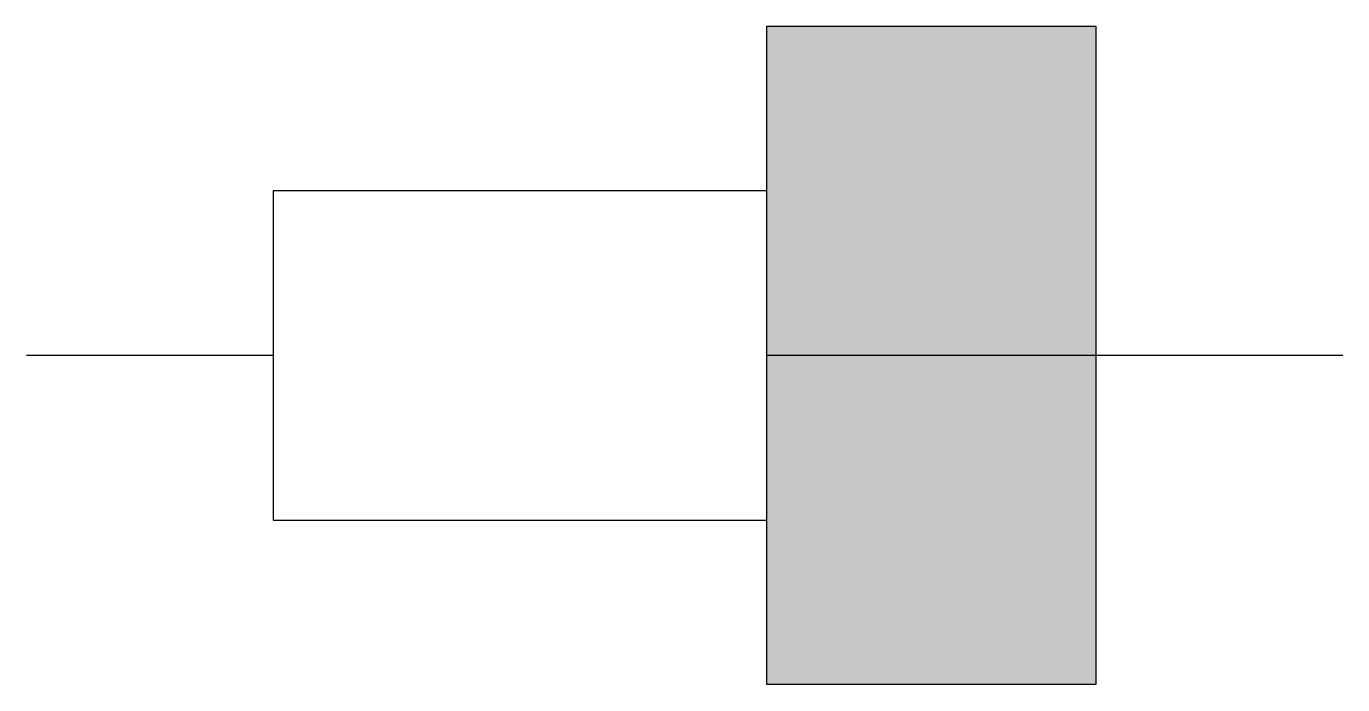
# Model space of a CAD drawing. Extents: x 387.2 to 395.2, y 271.02 to 275.02.
import ezdxf

# ---------------------------------------------------------------- set-up
doc = ezdxf.new("R2010")
doc.units = 0

msp = doc.modelspace()

# ---------------------------------------------------------------- hatches: boundary and pattern name
msp.add_hatch(color=256).paths.add_polyline_path([(391.6985, 271.0233), (393.6985, 271.0233), (393.6985, 275.0233), (391.6985, 275.0233)])

# ---------------------------------------------------------------- linework, layer by layer
for p, q in [((391.6985, 274.0233), (388.6985, 274.0233)), ((388.6985, 274.0233), (388.6985, 272.0233)), ((388.6985, 273.0233), (387.1985, 273.0233)), ((395.1985, 273.0233), (391.6985, 273.0233)), ((388.6985, 272.0233), (391.6985, 272.0233))]:
    msp.add_line(p, q)
msp.add_lwpolyline([(393.6985, 275.0233), (393.6985, 271.0233), (391.6985, 271.0233), (391.6985, 275.0233)], close=True)

doc.saveas('drawing.dxf')
